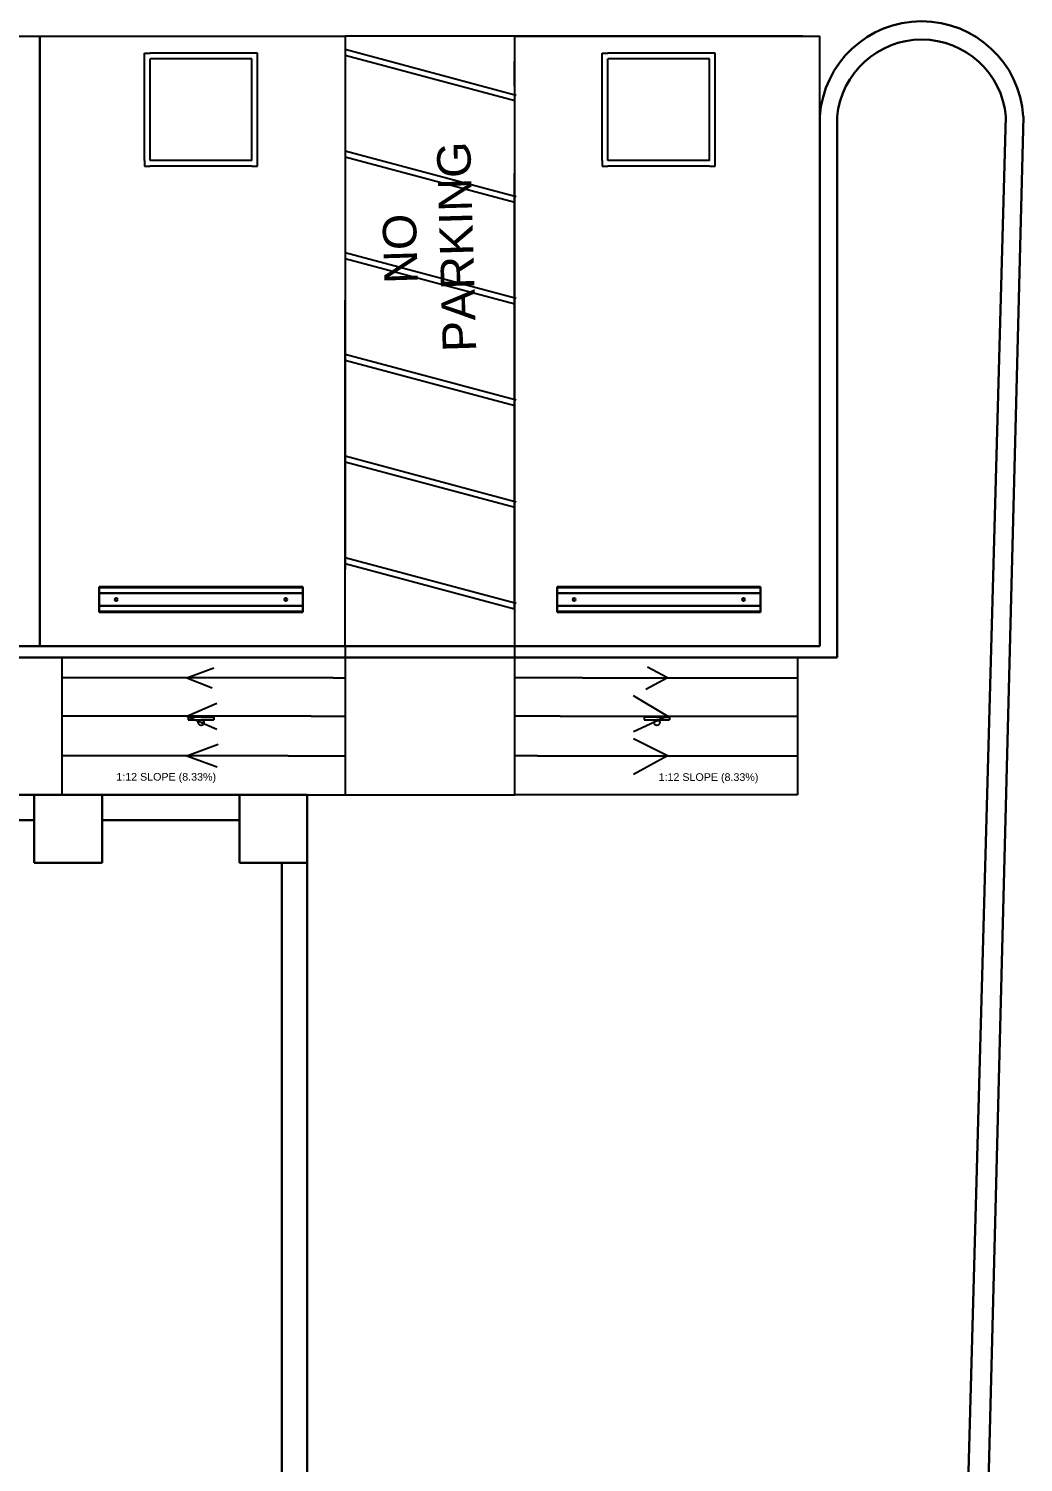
# Paper-space layout 'Layout1' of a CAD drawing. Header units: inches. Extents: x 0 to 35.9, y 0 to 23.6.
# Drawn here: x 7.287 to 8.428, y 16.742 to 18.388 of the extents above; entities that cross this region are included whole.
import ezdxf
from ezdxf.enums import TextEntityAlignment as Align

# ---------------------------------------------------------------- set-up
doc = ezdxf.new("R2010")
doc.units = ezdxf.units.IN
doc.header["$MEASUREMENT"] = 0
doc.linetypes.add('CENTERX2', pattern=[0.8, 0.5, -0.1, 0.1, -0.1])
doc.layers.get('0').update_dxf_attribs({"lineweight": 30})
for name, color, linetype in [('HANDICAP PARKING', 150, 'Continuous'), ('HANDICAP PARKING ACCESS AISLE', 130, 'CENTERX2'), ('HANDICAP RAMP', 200, 'Continuous')]:
    doc.layers.add(name, color=color, linetype=linetype)
doc.styles.get("Standard").update_dxf_attribs({"font": 'arial.ttf'})
doc.styles.add('Style-Arial', font='arial.ttf')

# ---------------------------------------------------------------- blocks, each defined once
blk = doc.blocks.new('ColumnText_1')
at = {"layer": 'HANDICAP PARKING ACCESS AISLE', "linetype": 'Continuous', "style": 'Style-Arial'}
for s, p in [('NO', (29.61, 0.842)), ('PARKING', (27.499, -0.967))]:
    blk.add_text(s, height=1.0374, rotation=1.6644, dxfattribs=at).set_placement(p, align=Align.TOP_LEFT)

psp = doc.layouts.get("Layout1")

# ---------------------------------------------------------------- linework, layer by layer
at = {"color": 7}
for p, q in [((8.1944, 17.6791, 0.0008), (8.1944, 18.2868, 0.0008)), ((8.2143, 18.2868, 0.0008), (8.2143, 17.6661, 0.0008)), ((8.3248, 15.2727, -0.0356), (8.4079, 18.2868, 0.0008)), ((8.3508, 15.2727, -0.017), (8.4278, 18.2868, 0.0008)), ((7.368, 17.718, 0.0008), (7.368, 17.7471, 0.0008)), ((7.368, 17.7471, 0.0008), (7.6014, 17.7471, 0.0008)), ((7.368, 17.7463, 0.0008), (7.6014, 17.7463, 0.0008)), ((7.368, 17.7398, 0.0008), (7.6014, 17.7398, 0.0008)), ((7.6014, 17.718, 0.0008), (7.6014, 17.7471, 0.0008)), ((7.893, 17.718, 0.0008), (7.893, 17.7471, 0.0008)), ((7.893, 17.7471, 0.0008), (8.1264, 17.7471, 0.0008)), ((7.893, 17.7463, 0.0008), (8.1264, 17.7463, 0.0008)), ((7.893, 17.7398, 0.0008), (8.1264, 17.7398, 0.0008)), ((8.1264, 17.718, 0.0008), (8.1264, 17.7471, 0.0008)), ((7.4847, 17.7253, 0.0008), (7.368, 17.7253, 0.0008)), ((7.4847, 17.7253, 0.0008), (7.6014, 17.7253, 0.0008)), ((8.0097, 17.7253, 0.0008), (7.893, 17.7253, 0.0008)), ((8.0097, 17.7253, 0.0008), (8.1264, 17.7253, 0.0008)), ((7.4847, 17.7188, 0.0008), (7.368, 17.7188, 0.0008)), ((7.4847, 17.718, 0.0008), (7.368, 17.718, 0.0008)), ((7.4847, 17.7188, 0.0008), (7.6014, 17.7188, 0.0008)), ((7.4847, 17.718, 0.0008), (7.6014, 17.718, 0.0008)), ((7.6014, 17.718, 0.0008), (7.6014, 17.7188, 0.0008)), ((8.0097, 17.7188, 0.0008), (7.893, 17.7188, 0.0008)), ((8.0097, 17.718, 0.0008), (7.893, 17.718, 0.0008)), ((8.0097, 17.7188, 0.0008), (8.1264, 17.7188, 0.0008)), ((8.0097, 17.718, 0.0008), (8.1264, 17.718, 0.0008)), ((6.2204, 17.6791, 0.0008), (8.1944, 17.6791, 0.0008)), ((6.2204, 17.6661, 0.0008), (8.2143, 17.6661, 0.0008)), ((5.7787, 17.5082, 0.0008), (7.6065, 17.5082, 0.0008)), ((7.2935, 17.4304, 0.0008), (7.2935, 17.5082, 0.0008)), ((7.3713, 17.4304, 0.0008), (7.3713, 17.5082, 0.0008)), ((7.5288, 17.5082, 0.0008), (7.5288, 17.4304, 0.0008)), ((7.6065, 17.5082, 0.0008), (7.6065, 16.6818, 0.0008)), ((6.8664, 17.4791, 0.0008), (7.2935, 17.4791, 0.0008)), ((7.3713, 17.4791, 0.0008), (7.5288, 17.4791, 0.0008)), ((7.2935, 17.4304, 0.0008), (7.3713, 17.4304, 0.0008)), ((7.5288, 17.4304, 0.0008), (7.6065, 17.4304, 0.0008)), ((7.5288, 17.4304, 0.0008), (7.6065, 17.4304, 0.0008)), ((7.5288, 17.4304, 0.0008), (7.6065, 17.4304, 0.0008)), ((7.5774, 17.4304, 0.0008), (7.5774, 16.6818, 0.0008))]:
    psp.add_line(p, q, dxfattribs=at)
for centre in [(7.3875, 17.7326, 0.0008), (7.5819, 17.7326, 0.0008), (7.9125, 17.7326, 0.0008), (8.1069, 17.7326, 0.0008)]:
    psp.add_circle(centre, 0.00162, dxfattribs=at)
for centre, radius, start, end in [((8.3111, 18.2793, 0.0008), 0.1169, 3.6952, 176.3048), ((8.3111, 18.2779, 0.0008), 0.0972, 5.262, 174.738)]:
    psp.add_arc(centre, radius, start, end, dxfattribs=at)
at = {"layer": 'HANDICAP PARKING', "color": 7}
for p, q in [((6.95, 18.3791, 0.0008), (7.3, 18.3791, 0.0008)), ((7.3, 18.3791, 0.0008), (7.3, 17.6791, 0.0008)), ((7.3, 18.3791, 0.0008), (7.65, 18.3791, 0.0008)), ((7.3, 17.6791, 0.0008), (7.3, 18.3791, 0.0008)), ((7.8444, 17.6791, 0.0008), (7.8444, 18.3791, 0.0008)), ((8.175, 18.3791, 0.0008), (7.8444, 18.3791, 0.0008)), ((7.8444, 18.3791, 0.0008), (8.1944, 18.3791, 0.0008)), ((8.1944, 17.6791, 0.0008), (8.1944, 18.3791, 0.0008)), ((7.4199, 18.3532, 0.0008), (7.4199, 18.3596, 0.0008)), ((7.4199, 18.3596, 0.0008), (7.4264, 18.3596, 0.0008)), ((7.4199, 18.2365, 0.0008), (7.4199, 18.3532, 0.0008)), ((7.543, 18.3596, 0.0008), (7.4264, 18.3596, 0.0008)), ((7.4264, 18.2365, 0.0008), (7.4264, 18.3532, 0.0008)), ((7.543, 18.3532, 0.0008), (7.4264, 18.3532, 0.0008)), ((7.5495, 18.3596, 0.0008), (7.543, 18.3596, 0.0008)), ((7.543, 18.2365, 0.0008), (7.543, 18.3532, 0.0008)), ((7.5495, 18.3532, 0.0008), (7.5495, 18.3596, 0.0008)), ((7.5495, 18.2365, 0.0008), (7.5495, 18.3532, 0.0008)), ((7.9449, 18.3532, 0.0008), (7.9449, 18.3596, 0.0008)), ((7.9449, 18.3596, 0.0008), (7.9514, 18.3596, 0.0008)), ((7.9449, 18.2365, 0.0008), (7.9449, 18.3532, 0.0008)), ((8.068, 18.3596, 0.0008), (7.9514, 18.3596, 0.0008)), ((7.9514, 18.2365, 0.0008), (7.9514, 18.3532, 0.0008)), ((8.068, 18.3532, 0.0008), (7.9514, 18.3532, 0.0008)), ((8.0745, 18.3596, 0.0008), (8.068, 18.3596, 0.0008)), ((8.068, 18.2365, 0.0008), (8.068, 18.3532, 0.0008)), ((8.0745, 18.3532, 0.0008), (8.0745, 18.3596, 0.0008)), ((8.0745, 18.2365, 0.0008), (8.0745, 18.3532, 0.0008)), ((7.4199, 18.2365, 0.0008), (7.4199, 18.23, 0.0008)), ((7.543, 18.2365, 0.0008), (7.4264, 18.2365, 0.0008)), ((7.5495, 18.23, 0.0008), (7.5495, 18.2365, 0.0008)), ((7.9449, 18.2365, 0.0008), (7.9449, 18.23, 0.0008)), ((8.068, 18.2365, 0.0008), (7.9514, 18.2365, 0.0008)), ((8.0745, 18.23, 0.0008), (8.0745, 18.2365, 0.0008)), ((7.4199, 18.23, 0.0008), (7.4264, 18.23, 0.0008)), ((7.543, 18.23, 0.0008), (7.4264, 18.23, 0.0008)), ((7.543, 18.23, 0.0008), (7.5495, 18.23, 0.0008)), ((7.9449, 18.23, 0.0008), (7.9514, 18.23, 0.0008)), ((8.068, 18.23, 0.0008), (7.9514, 18.23, 0.0008)), ((8.068, 18.23, 0.0008), (8.0745, 18.23, 0.0008)), ((7.6499, 17.6791, 0.0008), (7.6499, 18.0759, 0.0008)), ((7.2805, 17.6791, 0.0008), (7.3, 17.6791, 0.0008)), ((7.65, 17.6791, 0.0008), (7.3, 17.6791, 0.0008)), ((7.65, 17.6791, 0.0008), (7.3194, 17.6791, 0.0008)), ((8.175, 17.6791, 0.0008), (7.8444, 17.6791, 0.0008)), ((8.175, 17.6791, 0.0008), (8.1944, 17.6791, 0.0008)), ((7.4847, 17.5976, 0.0008), (7.4701, 17.5976, 0.0008)), ((7.4701, 17.5976, 0.0008), (7.4701, 17.5944, 0.0008)), ((7.4847, 17.5976, 0.0008), (7.4701, 17.5976, 0.0008)), ((7.4701, 17.5976, 0.0008), (7.4701, 17.5944, 0.0008)), ((7.4701, 17.5944, 0.0008), (7.4847, 17.5944, 0.0008)), ((7.4701, 17.5944, 0.0008), (7.4847, 17.5944, 0.0008)), ((7.4847, 17.5976, 0.0008), (7.4993, 17.5976, 0.0008)), ((7.4847, 17.5976, 0.0008), (7.4993, 17.5976, 0.0008)), ((7.4847, 17.5944, 0.0008), (7.4993, 17.5944, 0.0008)), ((7.4993, 17.5976, 0.0008), (7.4993, 17.5944, 0.0008)), ((8.0076, 17.5976, 0.0008), (7.993, 17.5976, 0.0008)), ((7.993, 17.5976, 0.0008), (7.993, 17.5944, 0.0008)), ((8.0076, 17.5976, 0.0008), (7.993, 17.5976, 0.0008)), ((7.993, 17.5976, 0.0008), (7.993, 17.5944, 0.0008)), ((7.993, 17.5944, 0.0008), (8.0076, 17.5944, 0.0008)), ((7.993, 17.5944, 0.0008), (8.0076, 17.5944, 0.0008)), ((8.0076, 17.5976, 0.0008), (8.0221, 17.5976, 0.0008)), ((8.0076, 17.5976, 0.0008), (8.0221, 17.5976, 0.0008)), ((8.0076, 17.5944, 0.0008), (8.0221, 17.5944, 0.0008)), ((8.0221, 17.5976, 0.0008), (8.0221, 17.5944, 0.0008))]:
    psp.add_line(p, q, dxfattribs=at)
for centre in [(7.4847, 17.5912, 0.0008), (8.0076, 17.5912, 0.0008)]:
    psp.add_circle(centre, 0.00324, dxfattribs=at)
at = {"layer": 'HANDICAP PARKING ACCESS AISLE', "color": 7}
for p, q in [((7.8444, 18.3791, 0.0008), (7.65, 18.3791, 0.0008)), ((7.65, 18.3791, 0.0008), (7.65, 18.2668, 0.0008)), ((7.8443, 17.7215, 0.0008), (7.8444, 18.3791, 0.0008)), ((7.8461, 18.3111, 0.0008), (7.65, 18.3637, 0.0008)), ((7.8444, 18.3049, 0.0008), (7.65, 18.357, 0.0008)), ((7.65, 18.2668, 0.0008), (7.65, 17.6791, 0.0008)), ((7.8461, 18.1945, 0.0008), (7.65, 18.247, 0.0008)), ((7.8444, 18.1882, 0.0008), (7.65, 18.2403, 0.0008)), ((7.8461, 18.0778, 0.0008), (7.65, 18.1303, 0.0008)), ((7.8444, 18.0715, 0.0008), (7.65, 18.1236, 0.0008)), ((7.8461, 17.9611, 0.0008), (7.6499, 18.0137, 0.0008)), ((7.8444, 17.9548, 0.0008), (7.6499, 18.007, 0.0008)), ((7.846, 17.8444, 0.0008), (7.6499, 17.897, 0.0008)), ((7.8444, 17.8382, 0.0008), (7.6499, 17.8903, 0.0008)), ((7.846, 17.7278, 0.0008), (7.6499, 17.7803, 0.0008)), ((7.8443, 17.7215, 0.0008), (7.6499, 17.7736, 0.0008)), ((7.65, 17.6791, 0.0008), (7.8444, 17.6791, 0.0008))]:
    psp.add_line(p, q, dxfattribs=at)
at = {"layer": 'HANDICAP RAMP', "color": 7}
for p, q in [((7.65, 17.6791, 0.0008), (7.65, 17.5082, 0.0008)), ((7.8444, 17.5082, 0.0008), (7.8444, 17.6791, 0.0008)), ((7.3255, 17.5082, 0.0008), (7.3255, 17.6661, 0.0008)), ((7.3255, 17.6661, 0.0008), (7.65, 17.6661, 0.0008)), ((7.9356, 17.6661, 0.0008), (8.1689, 17.6661, 0.0008)), ((8.1689, 17.6661, 0.0008), (8.1689, 17.5082, 0.0008)), ((7.6364, 17.6426, 0.0008), (7.3255, 17.6426, 0.0008)), ((7.4683, 17.6426, 0.0008), (7.4992, 17.6542, 0.0008)), ((7.4683, 17.6426, 0.0008), (7.4975, 17.631, 0.0008)), ((7.6364, 17.6426, 0.0008), (7.65, 17.6426, 0.0008)), ((7.9221, 17.6426, 0.0008), (7.8444, 17.6426, 0.0008)), ((7.9221, 17.6426, 0.0008), (8.1689, 17.6426, 0.0008)), ((8.0197, 17.6426, 0.0008), (7.9949, 17.6293, 0.0008)), ((8.0197, 17.6426, 0.0008), (7.9966, 17.655, 0.0008)), ((7.4683, 17.5988, 0.0008), (7.5027, 17.6135, 0.0008)), ((8.0197, 17.5988, 0.0008), (7.9806, 17.6219, 0.0008)), ((7.6111, 17.5988, 0.0008), (7.3255, 17.5988, 0.0008)), ((7.4683, 17.5988, 0.0008), (7.5027, 17.5838, 0.0008)), ((7.6111, 17.5988, 0.0008), (7.65, 17.5988, 0.0008)), ((7.8967, 17.5988, 0.0008), (7.8444, 17.5988, 0.0008)), ((7.8967, 17.5988, 0.0008), (8.1689, 17.5988, 0.0008)), ((8.0197, 17.5988, 0.0008), (7.9806, 17.5806, 0.0008)), ((7.4683, 17.5532, 0.0008), (7.5044, 17.5665, 0.0008)), ((8.0197, 17.5532, 0.0008), (7.9806, 17.5727, 0.0008)), ((7.5848, 17.5532, 0.0008), (7.3255, 17.5532, 0.0008)), ((7.4683, 17.5532, 0.0008), (7.5031, 17.5406, 0.0008)), ((7.5848, 17.5532, 0.0008), (7.65, 17.5532, 0.0008)), ((7.8704, 17.5532, 0.0008), (7.8444, 17.5532, 0.0008)), ((7.8704, 17.5532, 0.0008), (8.1689, 17.5532, 0.0008)), ((8.0197, 17.5532, 0.0008), (7.9806, 17.5315, 0.0008)), ((7.5588, 17.5082, 0.0008), (7.3255, 17.5082, 0.0008)), ((7.5588, 17.5082, 0.0008), (7.65, 17.5082, 0.0008)), ((7.65, 17.5082, 0.0008), (7.8444, 17.5082, 0.0008)), ((8.1689, 17.5082, 0.0008), (7.8444, 17.5082, 0.0008))]:
    psp.add_line(p, q, dxfattribs=at)

# ---------------------------------------------------------------- block references
at = {"layer": 'HANDICAP PARKING ACCESS AISLE', "color": 7, "linetype": 'Continuous', "xscale": 0.03703256320160342, "yscale": 0.03703256320160342, "zscale": 0.03703256320160342, "rotation": 90}
psp.add_blockref('ColumnText_1', (7.7262, 16.9977, 0.0008), dxfattribs=at)

# ---------------------------------------------------------------- texts
at = {"layer": 'HANDICAP RAMP', "color": 7, "linetype": 'Continuous', "char_height": 0.008774, "width": 23.187196, "attachment_point": 1}
for insert in [(7.3875, 17.5334, 0.0008), (8.0095, 17.5331, 0.0008)]:
    psp.add_mtext('1:12 SLOPE (8.33%)', dxfattribs=dict(at, insert=insert))

doc.saveas('drawing.dxf')
